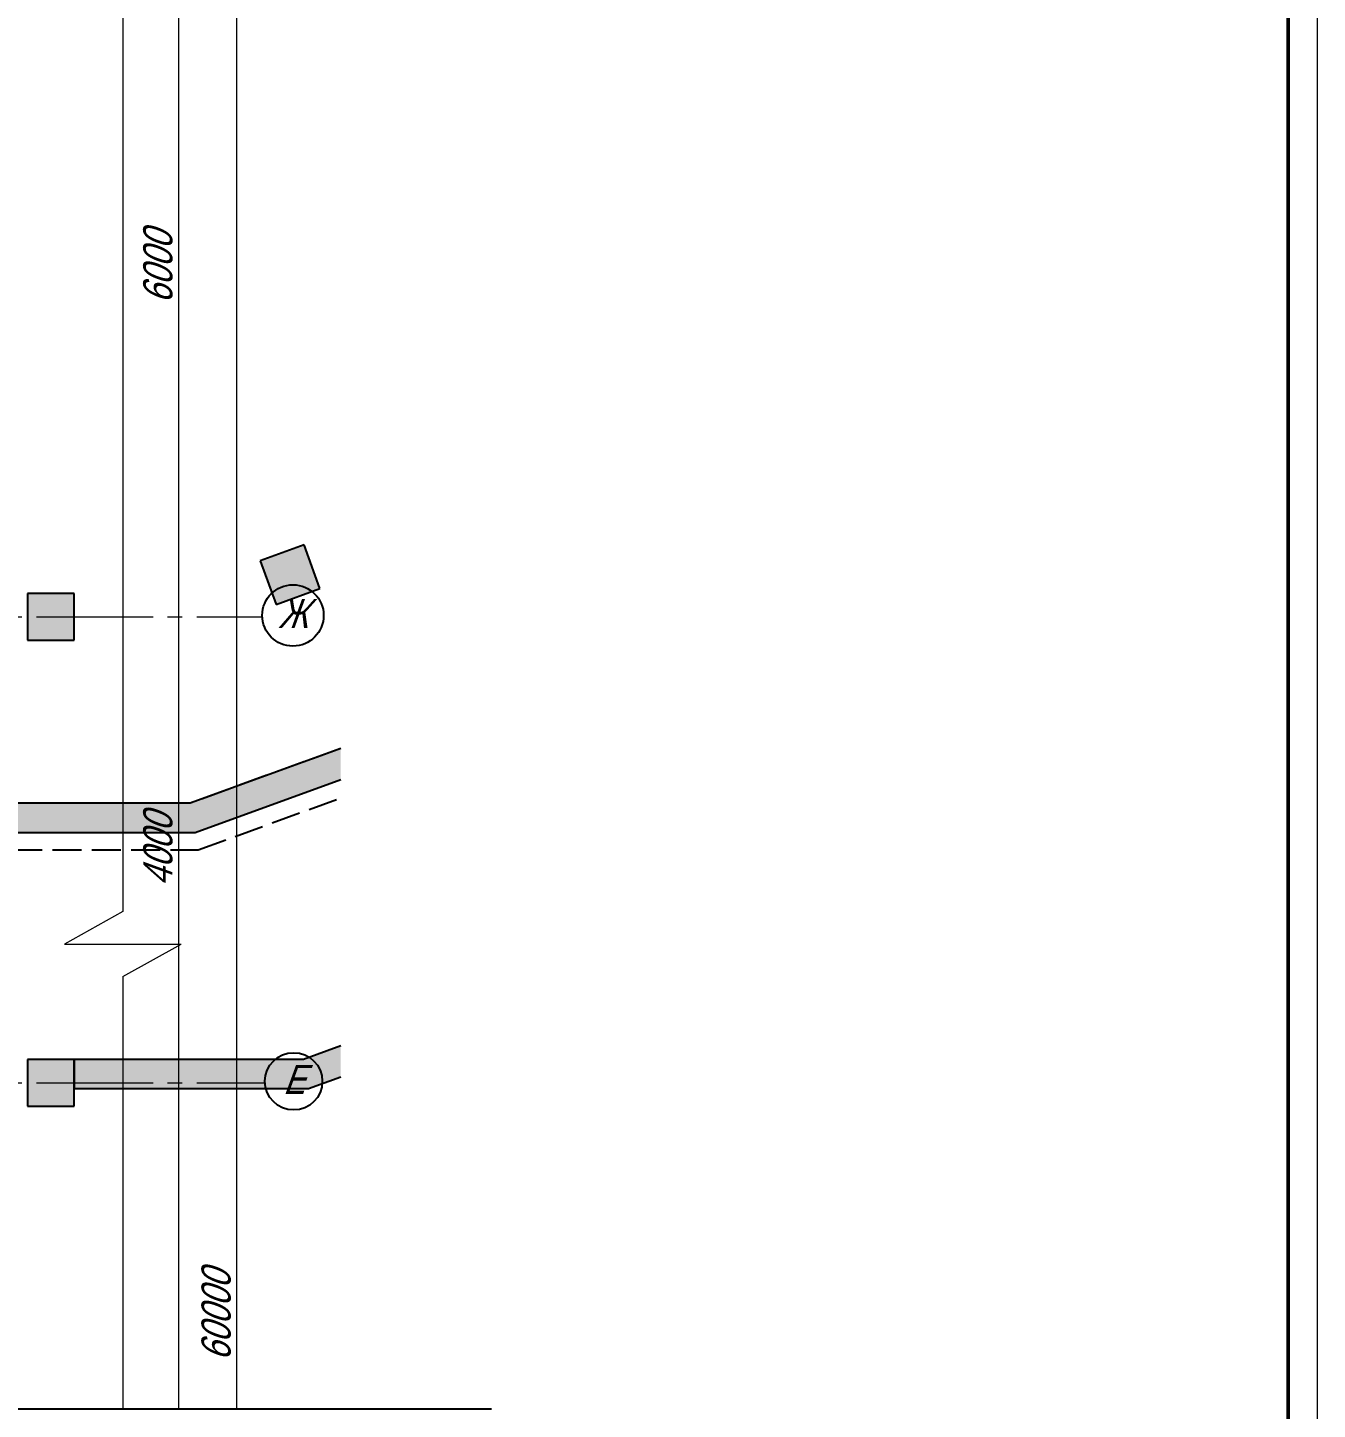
# Model space of a CAD drawing. Header units: millimetres. Extents: x 1949 to 134543, y 1145 to 48705.
# Drawn here: x 40655 to 49509, y 5895 to 15386 of the extents above; entities that cross this region are included whole.
import ezdxf

# ---------------------------------------------------------------- set-up
doc = ezdxf.new("R2010")
doc.units = ezdxf.units.MM
doc.linetypes.add('LTYPE_2', pattern=[270, 200, -70])
doc.linetypes.add('LTYPE_5', pattern=[1100, 800, -100, 100, -100])
for name, color, linetype, lineweight, true_color in [('STANDARD', 18, 'Continuous', 25, 0x000000), ('Общий01', 18, 'Continuous', 13, 0x000000), ('Стена', 18, 'Continuous', 50, 0x000000)]:
    doc.layers.add(name, color=color, linetype=linetype, lineweight=lineweight, true_color=true_color)
doc.layers.add('АГПТ', color=7, linetype='Continuous')
doc.styles.add('ARIAL', font='arial.ttf')
doc.styles.add('ARIALUNICODEMS', font='ARIALUNI.ttf')

# ---------------------------------------------------------------- blocks, each defined once
blk = doc.blocks.new('*U220')
at = {"lineweight": 0}
blk.add_lwpolyline([(-1184, -5), (5, -5), (5, 836), (-1184, 836)], close=True, dxfattribs=at)
at = {"color": 0, "linetype": 'Continuous', "lineweight": 50}
blk.add_lwpolyline([(-1164, 831), (0, 831), (0, 0), (-1164, 0)], close=True, dxfattribs=at)

msp = doc.modelspace()

# ---------------------------------------------------------------- hatches: boundary and pattern name
at = {"layer": 'Стена', "linetype": 'Continuous', "lineweight": 5}
for points in [[(42360.8, 11422.8), (42661.5, 11532.3), (42552.1, 11833), (42251.4, 11723.5)], [(40654.7, 11178.4), (40974.7, 11178.4), (40974.7, 11498.4), (40654.7, 11498.4)], [(42804.3, 10222.1), (42804.3, 10252.3), (42804.3, 10434.9), (41769.9, 10058.4), (41805.1, 9858.4)], [(41769.9, 10058.4), (40014.7, 10058.4), (40014.7, 9858.4), (41805.1, 9858.4)], [(42804.3, 8391.7), (42548, 8298.4), (42804.3, 8298.4)], [(40654.7, 7978.4), (40974.7, 7978.4), (40974.7, 8298.4), (40654.7, 8298.4)], [(40974.7, 8098.4), (42583.3, 8098.4), (42804.3, 8178.9), (42804.3, 8298.4), (40974.7, 8298.4)]]:
    msp.add_hatch(color=252, dxfattribs=at).paths.add_polyline_path(points)

# ---------------------------------------------------------------- linework, layer by layer
at = {"layer": 'STANDARD', "color": 252, "linetype": 'Continuous', "lineweight": 5}
for p, q in [((41308, 32359.3), (41308, 9315.4)), ((41308, 9315.4), (40908, 9091.3)), ((40908, 9091.3), (41708, 9091.3)), ((41308, 8867.3), (41708, 9091.3)), ((41308, 8867.3), (41308, 5898.4))]:
    msp.add_line(p, q, dxfattribs=at)
at = {"layer": 'АГПТ', "color": 252}
msp.add_lwpolyline([(3817, 5898.4), (21791.7, 5898.4), (22095.2, 6564.8), (22095.2, 5266.9), (22354.4, 5898.4), (43838.8, 5898.4)], dxfattribs=at)
at = {"layer": 'Общий01', "color": 252, "linetype": 'Continuous', "lineweight": 5}
for p, q in [((41691.7, 11338.4), (41691.7, 30538.4)), ((42091.7, 5898.4), (42091.7, 30538.4)), ((41691.7, 8138.4), (41691.7, 11338.4)), ((41691.7, 5898.4), (41691.7, 8138.4))]:
    msp.add_line(p, q, dxfattribs=at)
at = {"layer": 'Общий01', "color": 252, "linetype": 'LTYPE_5', "lineweight": 5}
for p, q in [((4415.7, 11338.4), (42269.6, 11338.4)), ((4415.6, 8138.4), (42284.1, 8138.4))]:
    msp.add_line(p, q, dxfattribs=at)
at = {"layer": 'Общий01', "color": 252, "linetype": 'Continuous', "lineweight": 25}
for centre, radius in [((42476.1, 11348.3), 210.6), ((42481, 8148.3), 196.8)]:
    msp.add_circle(centre, radius, dxfattribs=at)
at = {"layer": 'Стена', "color": 252, "linetype": 'Continuous', "lineweight": 25}
for p, q in [((42552.1, 11833), (42251.4, 11723.5)), ((42661.5, 11532.3), (42552.1, 11833)), ((42251.4, 11723.5), (42360.8, 11422.8)), ((40974.7, 11498.4), (40654.7, 11498.4)), ((40654.7, 11498.4), (40654.7, 11178.4)), ((40974.7, 11178.4), (40974.7, 11498.4)), ((42360.8, 11422.8), (42661.5, 11532.3)), ((40654.7, 11178.4), (40974.7, 11178.4)), ((42804.3, 10434.9), (41769.9, 10058.4)), ((41805.1, 9858.4), (42804.3, 10222.1)), ((41769.9, 10058.4), (40014.7, 10058.4)), ((40014.7, 9858.4), (41805.1, 9858.4)), ((42804.3, 8391.7), (42548, 8298.4)), ((40974.7, 8298.4), (40654.7, 8298.4)), ((40654.7, 8298.4), (40654.7, 7978.4)), ((42548, 8298.4), (40974.7, 8298.4)), ((40974.7, 8298.4), (40974.7, 8098.4)), ((40974.7, 7978.4), (40974.7, 8298.4)), ((42583.3, 8098.4), (42804.3, 8178.9)), ((40974.7, 8098.4), (42207, 8098.4)), ((42207, 8098.4), (42583.3, 8098.4)), ((40654.7, 7978.4), (40974.7, 7978.4))]:
    msp.add_line(p, q, dxfattribs=at)
at = {"layer": 'Стена', "color": 252, "linetype": 'LTYPE_2', "lineweight": 25}
for p, q in [((42804.3, 10434.9), (41769.9, 10058.4)), ((41826.3, 9738.4), (42804.3, 10094.4)), ((41769.9, 10058.4), (40014.7, 10058.4)), ((40014.7, 9738.4), (41826.3, 9738.4))]:
    msp.add_line(p, q, dxfattribs=at)

# ---------------------------------------------------------------- block references
at = {"xscale": 40, "yscale": 40, "zscale": 40}
msp.add_blockref('*U220', (49308.8, 1345.1), dxfattribs=at)

# ---------------------------------------------------------------- texts
at = {"layer": 'Общий01', "color": 252, "linetype": 'Continuous', "lineweight": 5, "style": 'ARIAL', "oblique": 20, "width": 0.8}
for s, p in [('6000', (41648.3, 13488.8)), ('4000', (41648.3, 9488.8)), ('60000', (42048.3, 6226.6))]:
    msp.add_text(s, height=200, rotation=90, dxfattribs=at).set_placement(p)
at = {"layer": 'Общий01', "color": 252, "linetype": 'Continuous', "lineweight": 25, "style": 'ARIALUNICODEMS', "oblique": 20, "width": 0.8}
for s, p in [('Ж', (42373, 11261.3)), ('Е', (42406.4, 8061.3))]:
    msp.add_text(s, height=200, dxfattribs=at).set_placement(p)

doc.saveas('drawing.dxf')
